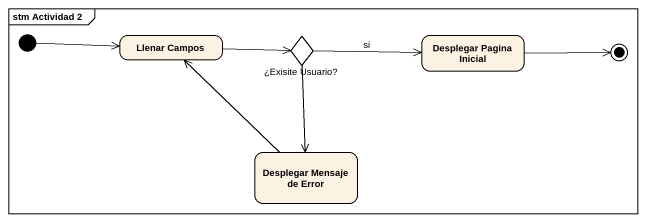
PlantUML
@startuml
mainframe stm Actividad 2
hide empty description
state "Llenar Campos" as Llenar_Campos
state "¿Exisite Usuario?" as Exisite_Usuario <<choice>>
state "Desplegar Pagina Inicial" as Desplegar_Pagina_Inicial
state "Desplegar Mensaje de Error" as Desplegar_Mensaje_de_Error
[*] -right-> Llenar_Campos
Llenar_Campos -right-> Exisite_Usuario
Exisite_Usuario -right-> Desplegar_Pagina_Inicial : si
Exisite_Usuario --> Desplegar_Mensaje_de_Error
Desplegar_Mensaje_de_Error -up-> Llenar_Campos
Desplegar_Pagina_Inicial -right-> [*]
@enduml
